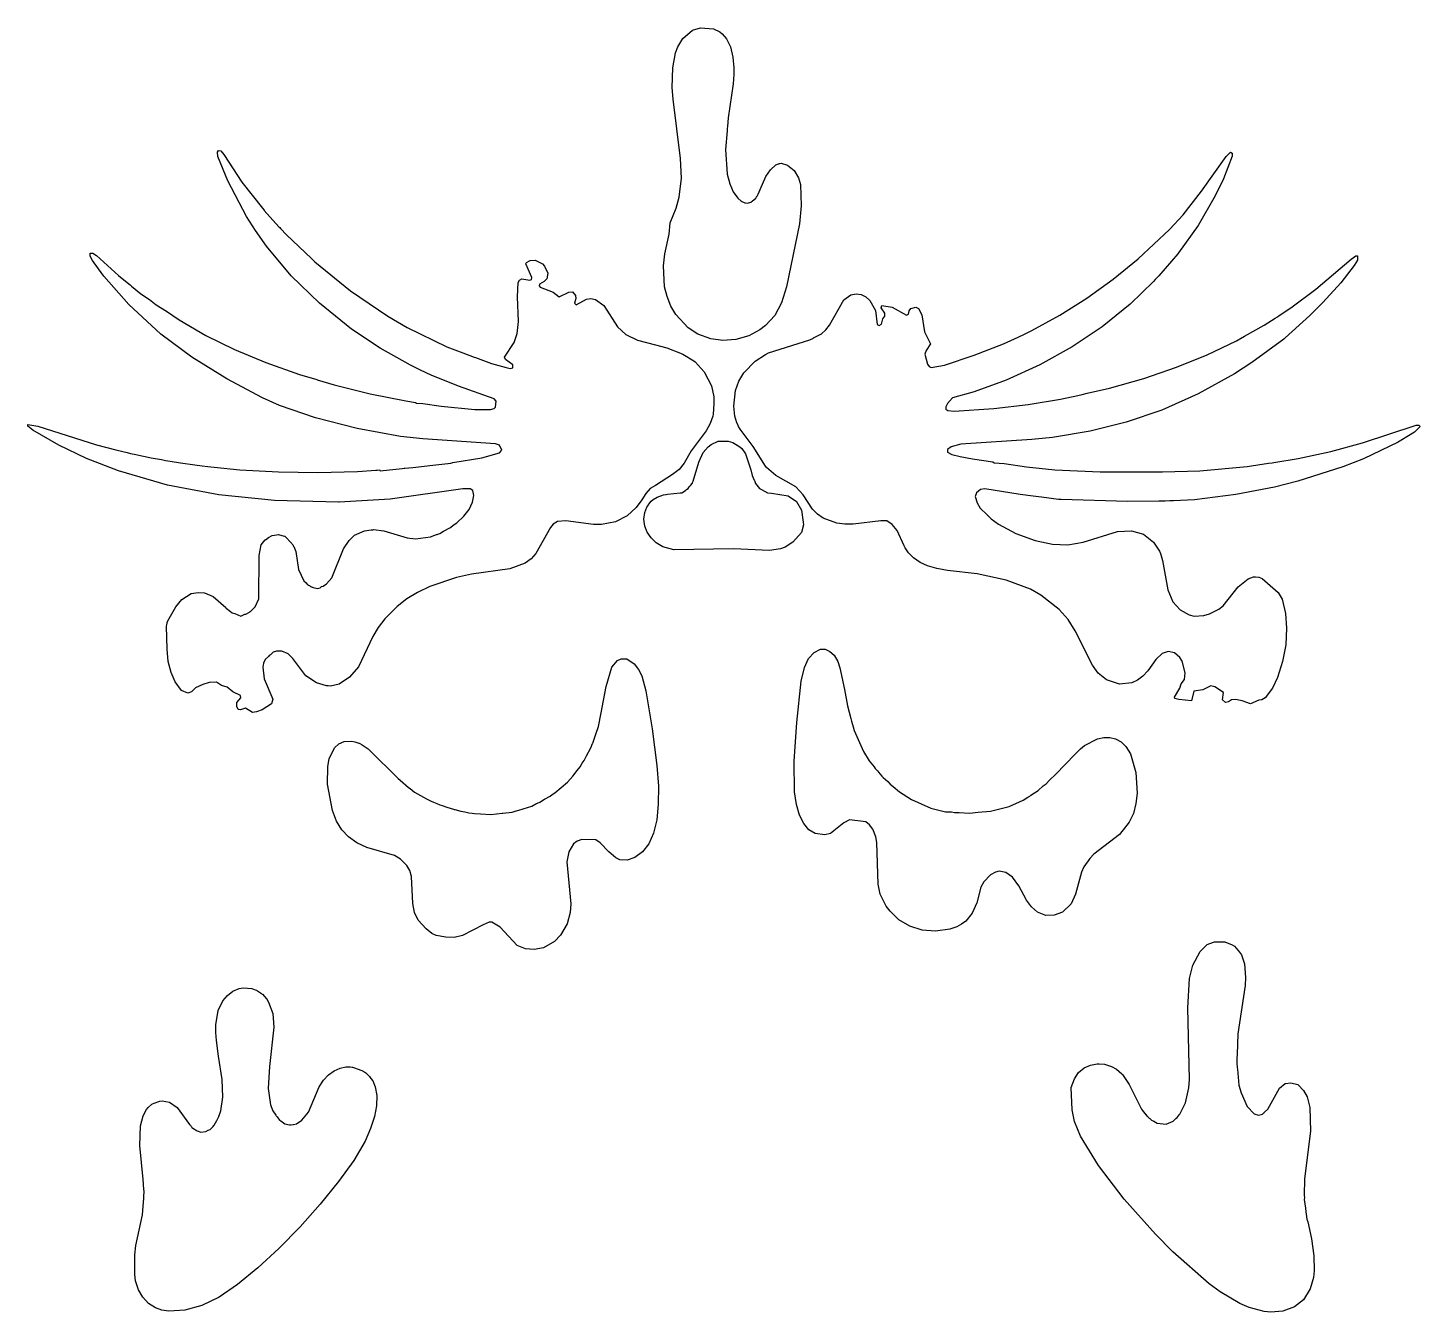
# Model space of a CAD drawing. Header units: millimetres. Extents: x 13 to 276, y 20 to 263.
import ezdxf

# ---------------------------------------------------------------- set-up
doc = ezdxf.new("R2010")
doc.units = ezdxf.units.MM
doc.layers.add('CUT', color=7, linetype='CONTINUOUS')

msp = doc.modelspace()

# ---------------------------------------------------------------- linework, layer by layer
at = {"layer": 'CUT'}
for points in [[(136.7823, 261.0485), (138.6159, 262.612), (140.1322, 263.0749), (142.5652, 262.9151), (143.7663, 262.2989), (144.2118, 261.9257), (145.0544, 260.9972), (145.7906, 259.4899), (146.2534, 257.5542), (146.4167, 255.5187), (146.4004, 254.2509), (146.3221, 252.5279), (145.3433, 246.0564), (145.2123, 244.446), (145.1613, 244.0782), (145.1442, 243.6094), (144.8588, 240.0998), (145.1873, 235.456), (145.664, 233.5959), (146.2984, 232.0816), (147.154, 230.9014), (147.8305, 230.3191), (147.8772, 230.3053), (147.9455, 230.2318), (148.3957, 230.1043), (148.4912, 230.0335), (148.6533, 230.0313), (148.9726, 229.9409), (149.637, 230.1244), (149.6504, 230.1357), (149.706, 230.1502), (149.8817, 230.3295), (150.5802, 230.9148), (150.7909, 231.2577), (150.8312, 231.2988), (150.871, 231.3881), (151.0328, 231.6514), (151.38, 232.5292), (152.4849, 235.006), (153.3459, 236.2388), (154.3274, 237.1867), (154.8813, 237.3837), (154.9338, 237.3946), (154.9851, 237.4053), (155.0557, 237.4199), (155.3797, 237.4871), (156.5806, 237.13), (157.7977, 236.1065), (158.6309, 234.7543), (159.006, 233.4551), (159.1281, 229.4659), (158.8221, 226.0676), (156.3822, 214.1401), (155.4458, 211.1455), (154.137, 208.7258), (152.3935, 206.8028), (151.3602, 205.9934), (149.2302, 204.8676), (146.7991, 204.1725), (144.3481, 203.9905), (142.0465, 204.3285), (139.6358, 205.2056), (137.795, 206.3709), (135.4681, 208.9356), (134.5029, 210.5165), (133.8007, 212.3003), (133.3396, 214.1299), (133.1264, 218.1215), (133.4013, 220.3457), (134.2291, 224.0687), (134.3812, 226.2557), (135.4945, 228.9918), (136.086, 231.0647), (136.5099, 234.684), (136.3302, 238.3759), (134.9258, 249.6186), (134.7729, 251.8032), (134.8676, 255.5233), (135.4019, 258.3795), (135.8425, 259.5022)], [(42.0979, 155.0902), (43.8741, 156.2223), (45.2129, 156.4126), (46.4152, 156.3188), (48.0041, 155.6333), (50.4292, 153.5627), (50.4598, 153.4303), (51.317, 152.8048), (51.6332, 152.5348), (52.0967, 152.4035), (53.265, 151.9362), (53.9941, 152.2822), (54.1848, 152.3076), (54.8896, 152.6539), (55.0061, 152.7624), (55.0641, 152.79), (55.4525, 153.1784), (55.9195, 153.6136), (55.9475, 153.6734), (55.9483, 153.6742), (55.9521, 153.6832), (56.66, 155.1971), (56.7141, 163.4009), (57.1254, 165.3677), (57.8706, 166.3204), (57.8714, 166.321), (57.8764, 166.3247), (57.9015, 166.3432), (58.4983, 166.7834), (59.1476, 167.126), (59.6145, 167.2343), (59.9732, 167.2766), (59.9899, 167.2785), (59.9908, 167.2786), (60.3173, 167.3171), (61.5166, 167.0323), (61.5243, 167.0295), (61.529, 167.0279), (61.5326, 167.0266), (61.5502, 167.0204), (62.8925, 165.6686), (62.9816, 165.5223), (63.1145, 165.3041), (63.1684, 165.2158), (63.2727, 165.0446), (63.6198, 164.1325), (64.1756, 160.7558), (65.16, 158.5994), (65.5932, 158.1842), (65.746, 157.9948), (65.8982, 157.8918), (66.002, 157.7924), (66.2151, 157.6775), (66.4143, 157.5428), (66.5109, 157.5181), (66.7244, 157.403), (66.8101, 157.4018), (66.8948, 157.3332), (67.7181, 157.1503), (68.2364, 157.2722), (68.5031, 157.4968), (68.812, 157.6021), (69.4509, 157.9879), (70.4675, 159.1254), (72.6371, 164.6178), (73.7307, 166.2058), (73.7784, 166.2544), (74.1513, 166.6336), (74.3674, 166.8534), (74.4245, 166.9115), (74.7636, 167.201), (76.6375, 168.0486), (77.8663, 168.2252), (77.9226, 168.2295), (78.0761, 168.2414), (78.1878, 168.25), (78.3277, 168.2609), (80.2699, 168.0316), (84.694, 166.7229), (86.2514, 166.5387), (89.0992, 166.9221), (90.2325, 167.3222), (90.3654, 167.3516), (90.4701, 167.4061), (90.8705, 167.5475), (91.5832, 167.985), (92.8704, 168.6545), (93.3715, 169.0829), (94.0888, 169.5233), (95.419, 170.7932), (96.3813, 172.0794), (97.0237, 173.4217), (97.2645, 174.7268), (97.1, 175.6249), (96.6068, 175.9412), (95.224, 175.9386), (81.4663, 174.0176), (71.8188, 173.4392), (71.7111, 173.4381), (59.6021, 173.7415), (49.1076, 174.8126), (39.3929, 176.6772), (30.1367, 179.3969), (24.1003, 181.6834), (18.8707, 184.1905), (13.9157, 187.034), (13.0035, 187.8182), (13.0283, 188.1022), (14.8782, 187.8114), (25.9817, 184.2736), (29.6322, 183.3526), (30.9251, 183), (31.7533, 182.8174), (32.373, 182.6611), (33.3851, 182.4577), (36.3125, 181.8124), (38.2407, 181.4822), (39.0204, 181.3255), (39.9132, 181.1957), (41.8395, 180.8658), (44.5452, 180.5222), (45.9505, 180.3178), (47.0107, 180.2091), (47.5759, 180.1373), (48.2113, 180.086), (53.0599, 179.5887), (60.3693, 179.1619), (67.817, 179.0399), (75.3269, 179.2527), (78.768, 179.4908), (78.9957, 179.4971), (79.5529, 179.5372), (79.5793, 179.3787), (83.77, 179.8369), (84.1373, 179.8623), (84.2751, 179.8776), (85.7436, 179.9834), (89.5505, 180.4615), (92.3834, 180.7751), (92.452, 180.7862), (92.9652, 180.8423), (93.3289, 180.9274), (98.7959, 181.808), (102.1478, 182.7901), (102.5591, 183.2804), (102.1106, 184.1994), (101.3799, 184.4806), (87.663, 185.391), (83.4445, 185.8805), (75.2437, 187.3438), (67.3896, 189.3907), (60.5754, 191.743), (57.3449, 193.1886), (50.606, 196.7258), (44.0064, 200.8498), (38.1563, 205.1993), (38.1562, 205.1994), (38.1557, 205.1998), (38.1551, 205.2003), (38.151, 205.2038), (32.0703, 210.8273), (27.3945, 216.14), (26.3739, 217.5155), (25.2392, 219.1359), (24.8017, 219.9242), (24.8089, 220.5239), (25.2963, 220.5208), (25.9681, 220.0535), (30.1147, 216.3035), (32.0786, 214.7046), (32.3168, 214.4946), (32.5809, 214.2957), (34.371, 212.8383), (35.9732, 211.741), (37.2672, 210.7665), (39.2266, 209.5129), (41.6018, 207.8862), (46.645, 204.9389), (52.0283, 202.2921), (57.9835, 199.8485), (64.3168, 197.5958), (67.6053, 196.6109), (67.6458, 196.5975), (67.6893, 196.5858), (70.9228, 195.6174), (77.664, 193.9169), (84.455, 192.5765), (86.2734, 192.3011), (86.4705, 192.1852), (87.6581, 192.0914), (91.0884, 191.5719), (97.4702, 190.9914), (100.4211, 190.9589), (101.146, 191.1491), (101.3925, 191.412), (101.5278, 192.5088), (101.0985, 193.0047), (94.4091, 195.3456), (89.2433, 197.4742), (87.185, 198.4124), (85.3303, 199.3207), (79.5694, 202.5517), (74.1714, 206.1404), (68.0894, 211.0318), (62.7377, 216.2325), (58.1049, 221.8102), (56.0131, 224.763), (54.3022, 227.4376), (50.7847, 234.1497), (48.8906, 238.7958), (48.8476, 239.6125), (49.0238, 239.8896), (49.4498, 239.8334), (50.0646, 239.1634), (53.4726, 233.8892), (57.3596, 228.9928), (57.6727, 228.5958), (57.6888, 228.5781), (58.1446, 228.0038), (59.9487, 226.0677), (60.4438, 225.4928), (60.6081, 225.36), (60.781, 225.1744), (61.882, 223.9626), (66.617, 219.4715), (66.6221, 219.4673), (67.2536, 218.8646), (73.9642, 213.3685), (81.0225, 208.5909), (84.6584, 206.4825), (92.1889, 202.7781), (95.1846, 201.6787), (97.3712, 200.8374), (97.6029, 200.7912), (100.6467, 199.6741), (103.3665, 198.881), (104.1517, 198.7372), (104.6309, 198.8512), (104.6566, 199.3738), (103.2657, 200.4319), (103.0622, 200.82), (104.9239, 203.5888), (105.4776, 205.331), (105.7144, 207.6054), (105.5619, 212.2239), (105.6911, 214.954), (105.923, 215.4096), (106.3256, 215.652), (107.8601, 215.3814), (108.1847, 215.5464), (108.231, 215.9076), (107.1228, 218.4552), (107.2557, 218.7534), (107.9063, 219.1154), (108.8571, 219.1972), (110.2612, 218.4832), (110.6557, 218.0436), (111.2515, 216.7425), (111.1065, 215.6515), (110.5914, 215.1291), (109.7085, 214.6496), (109.6221, 214.3224), (109.791, 214.0707), (112.2604, 213.1112), (113.423, 212.2289), (115.2569, 213.121), (115.9053, 213.164), (116.4963, 212.4774), (116.5605, 211.9536), (116.3208, 211.0764), (116.6292, 210.724), (118.5767, 211.8081), (119.4196, 211.9083), (120.3094, 211.723), (121.8284, 210.6331), (124.4442, 206.5586), (126.0135, 205.1372), (128.2447, 204.0549), (131.6476, 203.1693), (133.7273, 202.5908), (136.3374, 201.6345), (136.733, 201.4424), (136.7677, 201.4255), (136.7702, 201.4243), (136.8059, 201.407), (138.8463, 200.1517), (139.0964, 199.9368), (140.8091, 198.0774), (142.1925, 195.4584), (142.624, 193.3559), (142.6627, 192.0242), (142.5443, 190.0817), (142.4712, 189.7179), (141.9298, 188.3231), (141.183, 186.9605), (138.3424, 183.1225), (137.0386, 180.835), (136.0923, 179.6443), (134.8525, 178.6536), (131.6464, 176.6225), (130.6342, 176.0403), (129.7739, 175.0598), (129.0226, 173.9149), (127.9675, 172.4325), (126.281, 170.8376), (124.0646, 169.7361), (121.3868, 169.2616), (119.8893, 169.2612), (114.6502, 169.9309), (113.0752, 169.8199), (112.2658, 169.288), (111.7853, 168.6872), (109.0183, 163.7322), (108.1061, 162.7265), (106.9776, 161.9254), (104.0885, 160.8751), (96.8583, 159.8422), (94.0097, 159.2299), (88.9497, 157.5437), (86.6479, 156.408), (84.625, 155.1586), (82.7827, 153.7417), (80.4466, 151.3804), (79.2154, 149.7906), (78.1848, 148.0664), (75.4689, 142.3456), (73.8047, 140.3773), (71.8654, 139.0822), (71.8548, 139.0788), (70.1851, 138.6948), (69.7311, 138.7151), (69.6343, 138.7194), (69.5379, 138.7237), (69.4721, 138.7267), (67.5268, 139.311), (65.5109, 140.6146), (63.0826, 143.8933), (62.1969, 144.8056), (60.9902, 145.2953), (59.9691, 145.3004), (59.3886, 145.1129), (58.8458, 144.6211), (58.6169, 144.483), (58.4614, 144.2729), (57.8682, 143.7354), (57.5322, 143.0392), (57.4387, 142.2778), (57.6532, 140.0472), (59.2898, 136.2027), (59.049, 135.3232), (57.2744, 134.2384), (56.1959, 133.8075), (55.4703, 133.7364), (54.1187, 134.5209), (53.1991, 134.2266), (52.7278, 134.2866), (52.4813, 134.8468), (52.4773, 135.612), (53.2353, 136.4871), (53.1682, 136.948), (51.7631, 137.6031), (50.6544, 138.5001), (49.627, 138.7933), (48.6665, 139.4413), (47.2568, 139.3534), (46.0659, 139.0186), (44.6723, 138.3819), (43.9508, 137.6383), (43.2649, 137.3654), (42.0639, 137.8397), (40.8465, 139.4705), (40.081, 141.2466), (39.5482, 143.3182), (39.3037, 145.6791), (39.1973, 150.0035), (39.2658, 150.299), (39.3316, 150.5824), (39.3598, 150.704), (39.4313, 151.0124), (40.9771, 153.6861)], [(183.7067, 198.9201), (186.2002, 199.3663), (191.8507, 201.199), (197.3891, 203.3605), (200.1219, 204.642), (200.555, 204.8227), (200.9499, 205.0303), (202.7508, 205.8748), (208.0356, 208.7768), (213.1472, 212.0028), (218.0755, 215.563), (222.8529, 219.459), (228.7407, 224.9823), (231.3057, 227.7611), (234.8276, 232.1942), (239.431, 238.7793), (240.2553, 239.5904), (240.5863, 239.4037), (240.5932, 238.8374), (238.9698, 234.5486), (237.3999, 231.3181), (234.1844, 225.7485), (230.4639, 220.5605), (230.3004, 220.3542), (226.7347, 216.2322), (226.4758, 215.9516), (226.2599, 215.7176), (226.0579, 215.4988), (225.7287, 215.1419), (221.3035, 210.8837), (216.0174, 206.6118), (210.3318, 202.7924), (204.2775, 199.4001), (197.8872, 196.5092), (191.8603, 194.3054), (187.7406, 193.1343), (186.771, 192.1144), (186.4732, 191.4878), (186.4901, 191.0211), (186.8494, 190.7689), (188.0833, 190.6574), (195.5436, 191.1433), (202.0406, 191.9058), (208.1808, 192.9089), (211.4195, 193.6358), (212.2583, 193.7914), (213.1735, 194.0295), (217.4139, 194.9812), (223.9155, 196.8344), (230.0627, 198.9337), (235.8965, 201.3161), (241.3827, 203.9531), (242.4698, 204.5599), (242.6015, 204.6232), (242.9168, 204.8094), (246.6371, 206.886), (248.7081, 208.2294), (249.1416, 208.4854), (249.4963, 208.7406), (251.656, 210.1416), (256.4316, 213.7015), (263.056, 219.3535), (263.9536, 219.9944), (264.1482, 220.0033), (264.1522, 220.0025), (264.1596, 220.0011), (264.1812, 219.9969), (264.2699, 219.9797), (264.2537, 219.2048), (263.6683, 218.1539), (261.1287, 214.9256), (257.714, 211.162), (255.291, 208.7085), (250.6091, 204.4768), (250.358, 204.2799), (244.3148, 199.8436), (241.0118, 197.7033), (234.1521, 193.8924), (227.2747, 190.8043), (220.5456, 188.54), (213.7764, 186.8555), (206.6126, 185.6667), (202.7587, 185.2686), (189.2931, 184.4107), (187.5065, 183.893), (186.8036, 183.3736), (186.7996, 182.8934), (187.6213, 182.4747), (189.1657, 182.0577), (191.5528, 181.6278), (195.3407, 181.0738), (195.6306, 180.9033), (197.534, 180.753), (201.7504, 180.1363), (207.056, 179.5874), (215.6411, 179.192), (222.3676, 179.1745), (223.5866, 179.1616), (223.9125, 179.1705), (227.398, 179.1615), (234.4714, 179.3445), (243.4425, 180.1657), (247.448, 180.7995), (248.1282, 180.8961), (248.4515, 180.9583), (253.072, 181.6895), (259.2112, 183.0267), (265.2104, 184.6404), (275.3658, 188.0256), (275.869, 188.0199), (276.12, 187.7216), (275.0707, 186.6549), (273.9387, 185.9656), (272.4876, 185.1082), (272.4245, 185.0709), (272.2148, 184.947), (271.9396, 184.7844), (265.3943, 181.6287), (261.4816, 180.0997), (253.0015, 177.4056), (248.6027, 176.3063), (241.2738, 174.8715), (233.4789, 173.894), (229.5183, 173.6994), (229.1354, 173.687), (228.8296, 173.6771), (227.923, 173.6478), (226.7412, 173.6096), (220.8141, 173.5585), (208.2898, 173.9259), (207.8058, 173.9815), (204.5727, 174.3987), (203.9874, 174.4743), (202.9831, 174.6038), (200.546, 174.9183), (193.8676, 175.9666), (193.0415, 175.8339), (192.2501, 175.2097), (192.0045, 174.4899), (192.3802, 173.3316), (192.9903, 172.3087), (194.2634, 171.0559), (194.3235, 170.9825), (194.4106, 170.911), (195.0457, 170.286), (196.4611, 169.2701), (199.698, 167.5019), (203.3518, 166.1922), (206.6168, 165.5028), (209.5272, 165.3793), (212.4582, 165.8662), (218.9093, 167.9097), (221.5706, 168.0611), (223.8111, 167.3976), (225.7557, 165.8932), (226.868, 164.2055), (227.0321, 163.7486), (227.4501, 162.4365), (228.4535, 156.8629), (229.3829, 154.6378), (230.7378, 153.0766), (232.4688, 152.1377), (233.3872, 151.9325), (235.2621, 152.0477), (236.2931, 152.3289), (238.0522, 153.2227), (238.8666, 153.8866), (241.7229, 157.4348), (243.6492, 158.9939), (244.6152, 159.3363), (244.989, 159.337), (245.6497, 159.2763), (246.2698, 159.0329), (249.3141, 156.392), (250.0163, 155.1336), (250.6599, 152.437), (250.8775, 149.6376), (250.7216, 146.4686), (250.1366, 143.3363), (249.1593, 140.3128), (248.2182, 138.309), (246.8333, 136.4932), (246.1887, 136.076), (245.6194, 136.0329), (244.0895, 135.3253), (242.466, 135.919), (241.252, 136.1444), (240.4862, 136.1062), (239.9278, 135.706), (239.3416, 135.5712), (238.7865, 136.0923), (238.9484, 137.4956), (237.305, 138.5753), (236.5552, 138.7675), (235.0715, 138.0099), (233.3447, 137.7418), (232.9069, 135.9163), (230.5321, 136.1802), (229.7877, 136.3459), (229.6714, 136.6259), (230.7273, 138.2733), (230.9743, 139.1465), (231.5948, 139.9549), (231.7338, 141.1828), (231.1164, 143.4258), (230.6833, 144.1237), (229.6949, 144.9699), (228.522, 145.2549), (227.3666, 144.8367), (226.1794, 143.7105), (224.6852, 141.6114), (223.7006, 140.5593), (222.6931, 139.8042), (221.614, 139.2971), (219.3288, 139.0745), (216.8742, 139.877), (215.2767, 141.1104), (214.2104, 142.6692), (210.9298, 149.1644), (209.5914, 151.307), (207.8882, 153.1633), (204.4644, 155.8854), (202.471, 157.0005), (197.9063, 158.7206), (192.3799, 159.8982), (186.8026, 160.539), (184.7735, 160.9373), (183.026, 161.436), (181.6164, 162.0786), (180.4023, 162.9057), (179.4591, 163.88), (178.821, 164.8499), (178.6269, 165.1777), (177.3007, 168.0893), (176.3578, 169.2029), (175.3118, 169.8954), (174.2298, 169.9293), (168.9557, 169.2619), (167.3712, 169.2895), (165.8648, 169.4834), (163.3205, 170.4337), (162.1999, 171.1984), (161.2906, 172.1072), (159.4946, 174.8563), (158.1379, 176.328), (154.3657, 178.4833), (152.624, 180.0314), (152.4161, 180.2699), (150.0975, 183.9996), (147.6074, 187.2323), (147.2969, 187.7557), (147.0825, 188.2417), (147.0267, 188.3681), (147.0105, 188.4048), (147.0028, 188.4222), (146.5851, 189.675), (146.3906, 191.5906), (146.7279, 194.5646), (147.3506, 196.2885), (148.3362, 197.9076), (150.463, 200.063), (152.4347, 201.3697), (152.9452, 201.6375), (160.7782, 204.1147), (161.4533, 204.4686), (161.4581, 204.4702), (161.4661, 204.4753), (162.9779, 205.2677), (163.8241, 205.991), (164.5169, 206.9241), (167.187, 211.659), (168.5447, 212.6288), (169.5162, 212.7929), (170.4639, 212.6653), (171.3604, 212.235), (172.1245, 211.5652), (173.1746, 209.66), (173.5157, 207.0476), (173.8966, 206.8505), (174.3043, 207.0937), (174.5518, 208.0634), (174.9527, 208.6129), (174.9737, 209.1932), (174.2381, 210.1468), (174.4126, 210.5908), (176.3648, 210.3009), (179.042, 208.7932), (179.4073, 208.9629), (179.5544, 209.6223), (179.888, 210.0235), (180.7872, 210.2928), (181.3455, 210.0586), (181.9326, 208.8426), (182.4503, 205.6499), (183.5774, 203.3593), (182.7436, 202.1053), (182.5154, 201.3985), (183.0339, 199.555), (183.3648, 199.0585)], [(137.7928, 176.0248), (138.0093, 176.3451), (138.2453, 176.5735), (138.5807, 177.0613), (138.5807, 177.1902), (138.734, 177.4169), (139.7787, 180.9812), (140.6473, 182.823), (141.5882, 183.9156), (142.1217, 184.3572), (143.4441, 184.9714), (145.3235, 185.0058), (146.2449, 184.7456), (147.5769, 183.9168), (147.9478, 183.5704), (148.6117, 182.6002), (148.7787, 182.2262), (149.6529, 179.5691), (149.8856, 178.516), (150.2541, 177.6329), (150.3168, 177.5513), (150.5061, 176.976), (151.2801, 176.0337), (151.6259, 175.8479), (151.6386, 175.8314), (152.7952, 175.2139), (153.5546, 175.1391), (156.6774, 174.6505), (158.2466, 173.6076), (159.2386, 171.915), (159.525, 169.6769), (159.5692, 169.1388), (159.2022, 167.7375), (157.5739, 165.8809), (156.1005, 164.9293), (155.2246, 164.602), (153.1776, 164.3195), (146.3748, 164.6244), (135.0838, 164.412), (133.0289, 165.0304), (131.7482, 165.7638), (130.7683, 166.6803), (130.0404, 167.7566), (129.5962, 168.9307), (129.4376, 170.2123), (129.6272, 171.5035), (129.9972, 172.4788), (130.1518, 172.7416), (130.281, 172.9613), (130.3097, 173.0102), (130.3638, 173.1021), (130.7883, 173.6293), (131.1972, 173.9377), (131.9565, 174.4241), (133.1495, 174.818), (133.5494, 174.8807), (133.561, 174.8825), (133.6159, 174.8911), (133.8934, 174.9346), (136.2708, 175.2204), (136.5682, 175.2318), (137.3, 175.6587), (137.4805, 175.8333)], [(167.3245, 138.0522), (167.8775, 134.9548), (168.5266, 132.5742), (168.6366, 132.0727), (168.9551, 131.0024), (169.1438, 130.3103), (170.8941, 126.3508), (172.0007, 124.5676), (172.9426, 123.432), (173.1412, 123.1316), (173.5439, 122.7072), (173.781, 122.4213), (174.3655, 121.663), (174.5222, 121.5279), (174.6297, 121.3982), (175.5024, 120.643), (175.9546, 120.1664), (176.5345, 119.7499), (177.7522, 118.696), (179.9788, 117.2928), (183.6754, 115.6401), (186.4074, 114.943), (187.5705, 114.9185), (188.1011, 114.8227), (189.0046, 114.8232), (190.984, 114.6753), (192.5723, 114.8628), (194.9109, 115.0375), (198.4682, 115.9457), (201.0665, 117.1257), (201.9712, 117.7075), (202.3331, 117.9124), (202.5775, 118.0975), (203.9281, 118.9662), (204.8803, 119.8414), (205.4174, 120.2483), (206.0735, 120.9384), (207.275, 122.0428), (210.8427, 125.7913), (211.5469, 126.4653), (211.9295, 126.8316), (212.6838, 127.452), (215.1163, 128.7083), (216.3118, 128.9657), (217.4867, 128.9702), (218.5705, 128.7152), (219.6063, 128.1936), (220.5298, 127.2726), (221.3828, 125.868), (222.3986, 122.4009), (222.6422, 118.4732), (222.3985, 116.4913), (221.9223, 114.6487), (221.1573, 112.9969), (219.3031, 110.671), (214.48, 106.9403), (213.6718, 106.132), (212.544, 104.5427), (212.1193, 103.556), (211.0094, 99.3492), (210.18, 97.5362), (208.4998, 95.9669), (206.9565, 95.439), (205.3644, 95.3542), (203.7841, 95.9802), (202.6849, 96.9613), (201.7168, 98.232), (200.2542, 100.9595), (199.0759, 102.6056), (197.8495, 103.4931), (196.5484, 103.6992), (195.8508, 103.5565), (194.9194, 103.0524), (193.6466, 101.6992), (193.0884, 100.6741), (192.358, 97.7313), (191.4905, 95.8028), (190.2384, 94.2899), (189.4471, 93.6943), (188.5929, 93.1933), (187.2226, 92.7364), (184.5527, 92.3907), (182.0076, 92.5738), (179.6668, 93.3341), (177.6159, 94.5528), (175.9682, 96.1398), (175.2269, 97.1099), (174.096, 99.3718), (173.6801, 101.2923), (173.4692, 109.1193), (173.2817, 110.2266), (172.7004, 111.6426), (172.0433, 112.5035), (171.3603, 113.0181), (168.2624, 113.457), (167.2107, 112.8792), (164.6823, 110.8157), (163.6063, 110.5627), (161.8191, 110.8151), (160.6029, 111.5672), (159.6285, 112.7305), (158.8152, 114.3248), (158.2522, 116.3316), (157.8854, 118.6983), (157.7946, 124.5075), (158.3132, 131.7988), (159.1401, 139.6299), (159.7514, 142.1981), (160.5098, 143.906), (161.5849, 145.0726), (162.8107, 145.6768), (163.7013, 145.6427), (164.576, 145.2032), (165.3885, 144.5112), (166.0714, 143.3692), (166.431, 142.1238)], [(75.2059, 109.0667), (73.626, 110.2096), (72.3696, 111.56), (71.3563, 113.1848), (70.56, 115.2197), (69.6461, 120.1864), (69.6728, 123.5168), (69.9561, 124.9479), (70.9819, 127.038), (71.7713, 127.7722), (72.7559, 128.2088), (74.2443, 128.2794), (74.8113, 128.1922), (75.5663, 127.9329), (75.6437, 127.8936), (75.7261, 127.8517), (75.763, 127.833), (76.1725, 127.6249), (77.3238, 126.8143), (77.5924, 126.5912), (82.9629, 121.2548), (83.3596, 120.9234), (84.9602, 119.5325), (85.2622, 119.3338), (86.0502, 118.6754), (88.3159, 117.3876), (89.2497, 116.9768), (89.6474, 116.7677), (90.2902, 116.5191), (90.8567, 116.27), (91.3226, 116.12), (92.16, 115.7962), (93.416, 115.446), (93.5786, 115.3936), (93.7182, 115.3618), (94.8004, 115.06), (95.5939, 114.9331), (96.3261, 114.7658), (96.953, 114.7157), (97.4301, 114.6394), (98.5314, 114.5896), (100.5236, 114.4305), (102.6508, 114.6703), (102.7204, 114.6743), (102.7856, 114.6855), (104.5393, 114.8833), (105.3042, 115.1173), (105.3801, 115.1303), (105.8051, 115.2706), (108.2443, 116.0169), (109.0075, 116.4304), (109.7739, 116.79), (110.6244, 117.3065), (111.7214, 117.9009), (112.0744, 118.1873), (112.615, 118.5156), (115.0024, 120.5449), (116.0192, 121.6547), (116.8099, 122.7731), (117.3677, 123.4266), (117.7714, 124.133), (118.115, 124.619), (118.55, 125.4955), (119.4221, 127.0215), (119.7131, 127.8389), (119.7486, 127.9105), (120.3553, 129.6431), (120.8664, 131.0789), (121.3465, 133.6483), (121.4187, 133.9437), (121.5297, 134.6291), (122.2779, 138.6331), (123.382, 142.2519), (124.4477, 143.5175), (125.1154, 143.8211), (126.2294, 143.8431), (127.6166, 142.8876), (128.4304, 141.8486), (129.0229, 140.6275), (129.7613, 137.827), (131.0131, 130.5902), (131.8973, 123.6996), (132.1736, 119.7579), (132.1433, 116.3903), (131.8385, 113.4463), (131.2481, 110.9203), (130.3801, 108.9052), (129.1898, 107.367), (127.7282, 106.2861), (126.2335, 105.7787), (124.8589, 105.8692), (124.1207, 106.216), (122.7673, 107.3542), (121.1869, 109.0823), (120.3537, 109.6219), (117.7236, 109.7086), (116.8192, 109.4257), (116.1337, 108.8824), (115.2591, 107.3802), (114.8863, 105.4743), (115.6168, 97.5345), (115.516, 95.8906), (114.9076, 93.7915), (113.6347, 91.6056), (112.5054, 90.4126), (110.4306, 89.267), (108.6845, 88.9442), (107.0506, 89.0449), (105.4537, 89.6732), (102.2799, 93.1707), (100.6708, 94.0665), (100.165, 94.0682), (99.0496, 93.6065), (95.1562, 91.5852), (93.5407, 91.2002), (91.9827, 91.2343), (90.1769, 91.6013), (89.3376, 91.9705), (88.2528, 92.8079), (86.7546, 94.4637), (86.0799, 95.8897), (85.7728, 97.6259), (85.5288, 102.7342), (85.2153, 103.8471), (84.6494, 104.7991), (83.4057, 106.0155), (82.309, 106.6558), (77.0959, 108.2191)], [(215.4139, 67.3036), (215.4342, 67.3039), (216.4717, 67.2517), (217.7603, 66.8425), (218.7355, 66.2824), (219.7504, 65.4111), (219.8467, 65.318), (221.1187, 63.4061), (223.4323, 58.7828), (223.674, 58.503), (223.7551, 58.3407), (224.1479, 57.8615), (224.1726, 57.824), (224.2029, 57.7945), (224.4536, 57.4886), (224.6333, 57.3729), (224.7448, 57.2637), (224.9373, 57.0409), (225.0351, 56.9794), (225.3496, 56.6715), (225.7771, 56.5128), (226.4226, 56.1069), (228.1352, 55.9246), (229.4716, 56.4691), (229.9363, 56.9622), (230.1721, 57.1587), (230.5886, 57.6543), (230.7203, 57.794), (231.7874, 59.9676), (232.4059, 62.7953), (232.5594, 64.3675), (232.2243, 77.8743), (232.5049, 83.4422), (233.1914, 85.985), (234.539, 88.5574), (235.8918, 89.8593), (237.0404, 90.3021), (237.2357, 90.3695), (239.2238, 90.3996), (240.6041, 89.7894), (241.0607, 89.5242), (241.9778, 88.4117), (242.3471, 87.9046), (242.9111, 86.1947), (243.1323, 83.6529), (243.0705, 82.1465), (241.6395, 73.0157), (241.5336, 69.0943), (241.4868, 68.4073), (241.5025, 67.9419), (241.4865, 67.3499), (241.5417, 66.7724), (241.5489, 66.5587), (241.5831, 66.3402), (241.8746, 63.295), (242.3034, 61.8278), (243.4573, 59.2483), (244.745, 57.8521), (245.5815, 57.6246), (246.3352, 57.8005), (246.6633, 58.1175), (246.6818, 58.1278), (246.7078, 58.1605), (247.3324, 58.7641), (249.5144, 62.7452), (250.6307, 63.5741), (251.7007, 63.7188), (253.0233, 63.3864), (253.039, 63.3789), (254.0874, 62.3086), (254.7432, 61.0651), (255.2633, 59.0447), (255.4201, 54.6177), (254.2634, 45.5759), (254.2011, 42.426), (254.2359, 42.0692), (254.205, 41.7089), (254.4307, 40.0764), (254.5024, 39.3424), (254.5888, 38.9323), (254.7234, 37.9584), (254.9019, 37.4462), (255.5712, 34.269), (256.0286, 31.0679), (256.0918, 28.2132), (255.9385, 26.9619), (255.363, 24.834), (254.1016, 22.7089), (252.343, 21.3813), (250.1943, 20.6124), (247.9167, 20.3999), (246.6253, 20.4958), (243.7808, 21.2604), (242.0209, 22.015), (238.3014, 24.2408), (236.2311, 25.7548), (229.3965, 31.7961), (226.1177, 35.1055), (220.1736, 41.7507), (215.3443, 48.1068), (211.9601, 53.6801), (210.8041, 56.4483), (210.3379, 58.6087), (210.1788, 62.8457), (210.7746, 64.5076), (211.5689, 65.6867), (212.6186, 66.5497), (213.8427, 67.0977), (215.0538, 67.2988), (215.3426, 67.3027), (215.3763, 67.3031)], [(34.774, 57.4855), (35.4342, 58.698), (35.7134, 59.0641), (36.4655, 59.6846), (36.5518, 59.734), (36.8658, 59.9136), (37.9184, 60.2418), (38.4004, 60.3499), (39.7898, 60.0997), (41.1997, 59.0699), (43.5518, 55.8359), (43.8968, 55.5255), (43.9956, 55.3081), (44.5039, 54.9793), (44.6711, 54.8288), (44.7864, 54.7965), (45.0323, 54.6373), (45.7031, 54.4239), (46.6179, 54.5459), (47.0869, 54.7897), (47.4445, 54.9354), (48.0418, 55.4755), (48.1434, 55.651), (48.2339, 55.735), (48.6913, 56.5888), (48.6899, 56.595), (49.124, 57.3451), (49.4868, 58.4187), (49.8537, 61.0361), (49.7015, 64.3803), (49.042, 68.7837), (48.6663, 71.723), (48.5349, 73.2256), (48.5145, 74.674), (48.9651, 77.4114), (49.831, 79.2118), (50.7125, 80.2498), (51.7263, 81.0202), (52.9078, 81.5265), (53.6954, 81.6526), (55.3327, 81.563), (55.9717, 81.3267), (56.186, 81.2312), (56.2318, 81.2108), (56.267, 81.1951), (56.4333, 81.1209), (57.1708, 80.6234), (57.3111, 80.5022), (57.3516, 80.4672), (57.3546, 80.4646), (57.3548, 80.4644), (58.134, 79.5823), (58.1413, 79.5727), (58.1441, 79.569), (58.1445, 79.5685), (58.1485, 79.5631), (58.489, 78.9892), (58.4891, 78.9889), (58.4938, 78.9762), (59.2937, 76.8172), (59.2942, 76.8155), (59.2944, 76.8139), (59.4623, 74.2645), (58.6565, 66.8328), (58.4463, 62.6455), (58.8465, 59.5719), (59.296, 58.4204), (59.8905, 57.6135), (59.9447, 57.5142), (60.0958, 57.3348), (60.5742, 56.6856), (60.8095, 56.5367), (61.5854, 55.9912), (62.4486, 55.7956), (62.5377, 55.804), (62.7168, 55.7653), (63.1697, 55.8632), (63.2089, 55.8669), (63.2286, 55.8759), (63.7662, 55.9921), (64.7954, 56.648), (66.034, 58.2035), (68.0732, 62.9811), (68.8949, 64.2494), (69.836, 65.2529), (70.8761, 66.0089), (72.014, 66.5147), (73.0763, 66.7367), (73.0788, 66.7367), (73.0882, 66.7367), (73.1185, 66.7365), (73.927, 66.7319), (74.2931, 66.7125), (74.3645, 66.6874), (74.3731, 66.6844), (74.5632, 66.6174), (76.141, 66.0616), (76.6962, 65.7314), (76.8584, 65.5927), (76.9742, 65.4937), (77.2562, 65.2525), (77.3299, 65.1895), (77.5385, 64.954), (77.8327, 64.5667), (78.1679, 64.0804), (78.6507, 62.9933), (78.9646, 61.3311), (78.899, 59.4042), (78.538, 57.3886), (77.7854, 55.0927), (76.7357, 52.7223), (74.5912, 49.08), (71.7029, 45.0667), (68.2676, 40.8032), (64.4624, 36.5413), (60.4621, 32.4488), (56.4606, 28.752), (52.6425, 25.6051), (49.1864, 23.2177), (45.9104, 21.6561), (42.6625, 20.7646), (39.6539, 20.6162), (38.3357, 20.8017), (37.1362, 21.2296), (35.8143, 22.0622), (34.7058, 23.2042), (33.8939, 24.6417), (33.3629, 26.327), (33.2129, 27.5364), (33.2107, 29.2782), (33.2095, 30.2871), (33.209, 30.6814), (33.2083, 31.2541), (33.4245, 32.9767), (34.6425, 38.798), (34.7775, 40.4165), (34.9436, 41.8802), (34.9343, 42.297), (35.0034, 43.1254), (34.8881, 44.3534), (34.882, 44.6271), (34.7832, 45.4709), (34.181, 51.8875), (34.31, 55.6071)]]:
    msp.add_lwpolyline(points, close=True, dxfattribs=at)

doc.saveas('drawing.dxf')
